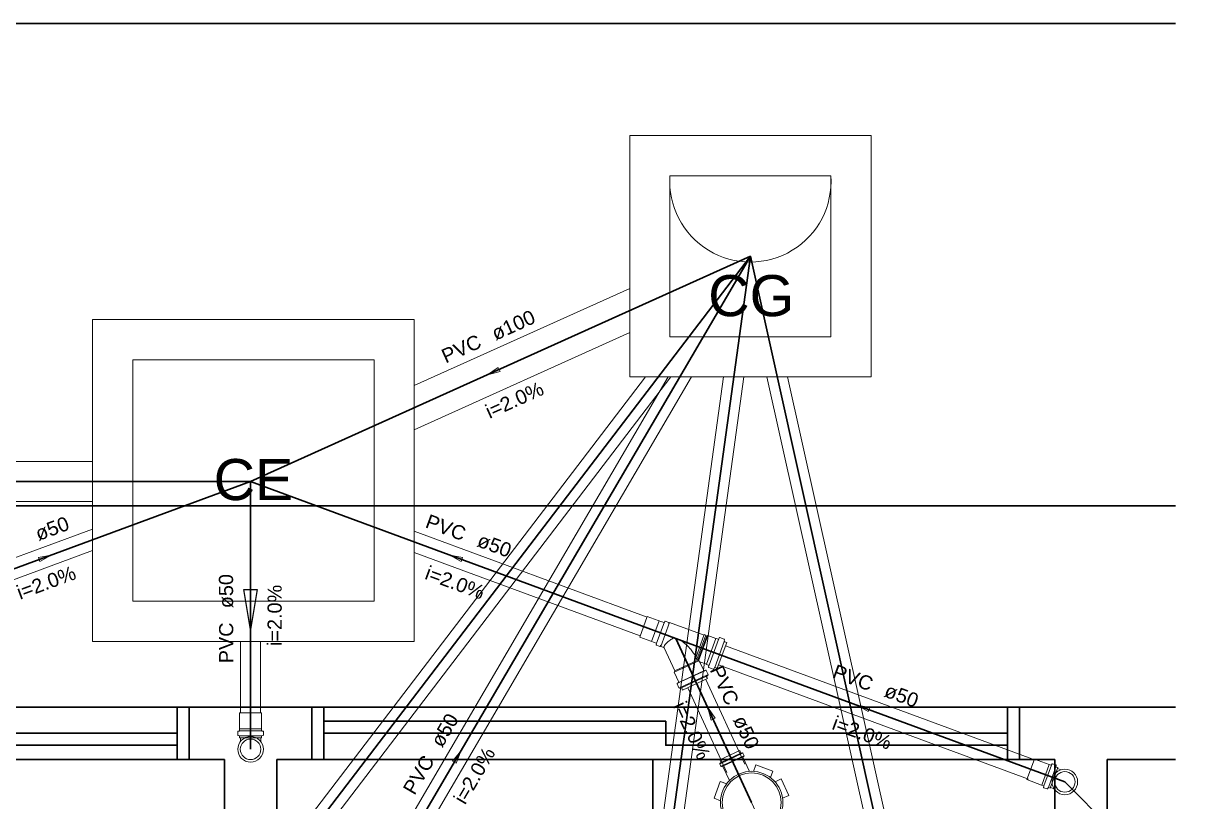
# Model space of a CAD drawing. Header units: inches. Extents: x -27 to 114, y -35 to 60.
# Drawn here: x 51.783 to 54.686, y -27.856 to -25.921 of the extents above; entities that cross this region are included whole.
import ezdxf

# ---------------------------------------------------------------- set-up
doc = ezdxf.new("R2010")
doc.units = ezdxf.units.IN
doc.header["$LTSCALE"] = 10
doc.header["$MEASUREMENT"] = 0
doc.linetypes.add('Dashed', pattern=[0.75, 0.5, -0.25])
for name, color, linetype, lineweight in [('CV-Sentido tubo', 8, 'Continuous', 20), ('CV-Seção tubo', 160, 'Continuous', 20), ('CV-Textos tubo', 7, 'Continuous', 20), ('CV-Tubos detalhe', 6, 'Continuous', 30), ('Simbolos', 160, 'Continuous', 20), ('Simbolos_int', 5, 'Continuous', 5), ('TQ-Indicação coluna', 5, 'Continuous', 20), ('TQ-Sentido tubo', 8, 'Continuous', 20), ('TQ-Seção tubo', 160, 'Continuous', 20), ('TQ-Textos tubo', 7, 'Continuous', 20), ('TQ-Tubos', 6, 'Continuous', 30), ('TQ-Tubos detalhe', 6, 'Continuous', 30), ('xeixo', 3, 'Continuous', 20), ('xjanela-porta', 253, 'Continuous', 30), ('xparede', 7, 'Continuous', 30), ('xpiso', 4, 'Continuous', 30)]:
    doc.layers.add(name, color=color, linetype=linetype, lineweight=lineweight)
doc.styles.add('Arial', font='arial.ttf')
doc.dimstyles.get("Standard").update_dxf_attribs({"dimtxt": 0.18, "dimasz": 0.18, "dimexe": 0.18, "dimexo": 0.0625, "dimgap": 0.09, "dimtad": 0, "dimtih": 1, "dimtoh": 1, "dimdec": 4, "dimzin": 0, "dimdsep": 46, "dimtxsty": 'Standard', "dimcen": 0.09, "dimadec": 0, "dimazin": 0, "dimtfac": 1, "dimtdec": 4, "dimtofl": 0, "dimtmove": 0, "dimatfit": 3, "dimfxl": 0, "dimtolj": 1, "dimtzin": 0, "dimarcsym": 0})

# ---------------------------------------------------------------- blocks, each defined once
blk = doc.blocks.new('_Closed')
at = {"color": 0, "linetype": 'ByBlock', "lineweight": -2}
for p, q in [((-1, 0.166667), (0, 0)), ((-1, 0.166667), (-1, -0.166667)), ((0, 0), (-1, -0.166667)), ((0, 0), (-1, 0))]:
    blk.add_line(p, q, dxfattribs=at)

msp = doc.modelspace()

# ---------------------------------------------------------------- linework, layer by layer
at = {"layer": 'CV-Seção tubo'}
for p, q in [((52.3236, -27.4576), (52.3236, -27.6356)), ((52.3736, -27.4576), (52.3736, -27.6356))]:
    msp.add_line(p, q, dxfattribs=at)
at = {"layer": 'CV-Tubos detalhe'}
msp.add_line((52.3486, -27.0601), (52.3486, -27.7261), dxfattribs=at)
at = {"layer": 'Simbolos'}
for p, q in [((53.3717, -27.4093), (53.3351, -27.3958)), ((53.3719, -27.4093), (53.3717, -27.4093)), ((53.3764, -27.411), (53.3719, -27.4093)), ((53.3789, -27.4079), (53.3777, -27.4104)), ((53.3883, -27.4106), (53.3801, -27.4075)), ((53.389, -27.4116), (53.3886, -27.4147)), ((53.4763, -27.4423), (53.3905, -27.4106)), ((53.3528, -27.4604), (53.3163, -27.4469)), ((53.3575, -27.4621), (53.3531, -27.4605)), ((53.4763, -27.4423), (53.477, -27.4406)), ((53.4805, -27.4419), (53.477, -27.4406)), ((53.4801, -27.4436), (53.4805, -27.4419)), ((53.4831, -27.4448), (53.4801, -27.4436)), ((53.486, -27.4434), (53.4831, -27.4448)), ((53.5057, -27.4507), (53.486, -27.4434)), ((53.5061, -27.4506), (53.5057, -27.4507)), ((53.5114, -27.4525), (53.5061, -27.4506)), ((53.5328, -27.4604), (53.5091, -27.5247)), ((53.5143, -27.4491), (53.513, -27.452)), ((53.5263, -27.4521), (53.5159, -27.4483)), ((53.5271, -27.4535), (53.5267, -27.4574)), ((53.5328, -27.4604), (53.5276, -27.4585)), ((53.3574, -27.4661), (53.3581, -27.4634)), ((53.3663, -27.4702), (53.3581, -27.4671)), ((53.3675, -27.4698), (53.3692, -27.4672)), ((53.376, -27.4729), (53.3685, -27.4701)), ((53.4034, -27.531), (53.377, -27.4738)), ((53.4021, -27.5343), (53.4632, -27.5061)), ((53.4582, -27.503), (53.4556, -27.4985)), ((53.4754, -27.5301), (53.4667, -27.5109)), ((53.4822, -27.5145), (53.4684, -27.5094)), ((53.4823, -27.5148), (53.4822, -27.5145)), ((53.4877, -27.5168), (53.4823, -27.5148)), ((53.4877, -27.5213), (53.4886, -27.5182)), ((53.4021, -27.5343), (53.4034, -27.531)), ((53.4134, -27.5587), (53.4021, -27.5343)), ((53.4802, -27.53), (53.4103, -27.562)), ((53.4823, -27.5446), (53.4202, -27.5734)), ((53.4801, -27.5294), (53.477, -27.5307)), ((53.4863, -27.5403), (53.4817, -27.5303)), ((53.4849, -27.5504), (53.4827, -27.5456)), ((53.486, -27.5417), (53.483, -27.5441)), ((53.4987, -27.5267), (53.4884, -27.5229)), ((53.5003, -27.5262), (53.5025, -27.523)), ((53.5091, -27.5247), (53.5039, -27.5228)), ((53.414, -27.5736), (53.4094, -27.5636)), ((53.4101, -27.562), (53.4128, -27.5603)), ((53.4154, -27.5741), (53.4193, -27.5736)), ((53.4229, -27.5792), (53.4207, -27.5741)), ((53.4849, -27.5504), (53.4229, -27.5792)), ((52.3214, -27.6746), (52.3214, -27.6356)), ((52.3758, -27.6746), (52.3759, -27.6356)), ((52.3169, -27.6906), (52.3169, -27.6818)), ((52.3176, -27.6808), (52.3204, -27.6806)), ((52.3176, -27.6916), (52.3206, -27.6923)), ((52.3213, -27.6976), (52.3214, -27.6933)), ((52.3214, -27.6748), (52.3214, -27.6746)), ((52.3214, -27.6796), (52.3214, -27.6748)), ((52.3759, -27.6748), (52.3758, -27.6746)), ((52.3759, -27.6796), (52.3759, -27.6748)), ((52.3759, -27.6976), (52.3759, -27.6933)), ((52.3796, -27.6916), (52.3766, -27.6923)), ((52.3796, -27.6808), (52.3769, -27.6806)), ((52.3804, -27.6906), (52.3804, -27.6818)), ((52.3759, -27.6976), (52.3213, -27.6976)), ((52.3234, -27.6976), (52.3234, -27.7067)), ((52.3739, -27.6976), (52.3739, -27.7067)), ((54.3347, -27.7637), (54.2981, -27.7502)), ((54.3349, -27.7638), (54.3347, -27.7637)), ((54.3394, -27.7654), (54.3349, -27.7638)), ((54.3374, -27.8228), (54.3563, -27.7716)), ((54.3419, -27.7623), (54.3407, -27.7648)), ((54.3513, -27.765), (54.3431, -27.762)), ((54.352, -27.7661), (54.3516, -27.7691)), ((54.3563, -27.7716), (54.3523, -27.7702)), ((54.3556, -27.7735), (54.3642, -27.7767)), ((54.3159, -27.8148), (54.2793, -27.8013)), ((54.3161, -27.8149), (54.3159, -27.8148)), ((54.3205, -27.8166), (54.3161, -27.8149)), ((54.3204, -27.8205), (54.3211, -27.8178)), ((54.3293, -27.8246), (54.3211, -27.8216)), ((54.3305, -27.8242), (54.3322, -27.8217)), ((54.3374, -27.8228), (54.3334, -27.8213)), ((54.3381, -27.8209), (54.3467, -27.8241))]:
    msp.add_line(p, q, dxfattribs=at)
at = {"layer": 'Simbolos', "linetype": 'Continuous'}
for points in [[(53.2916, -26.8001), (53.8916, -26.8001), (53.8916, -26.2001), (53.2916, -26.2001), (53.2916, -26.8001)], [(51.9556, -27.4576), (52.7556, -27.4576), (52.7556, -26.6576), (51.9556, -26.6576), (51.9556, -27.4576)]]:
    msp.add_lwpolyline(points, close=True, dxfattribs=at)
at = {"layer": 'Simbolos'}
for centre, radius, start, end in [((53.3767, -27.4101), 0.001, 249.752, 334.752), ((53.3797, -27.4085), 0.001, 69.752, 154.7515), ((53.3879, -27.4115), 0.001, 354.752, 69.752), ((53.3896, -27.4148), 0.001, 174.7515, 209.8348), ((53.3572, -27.4631), 0.001, 344.752, 69.752), ((53.4227, -27.5003), 0.0551, 123.5945, 138.1875), ((53.4416, -27.5291), 0.0896, 117.5955, 123.5945), ((53.4028, -27.4583), 0.00913, 71.829, 106.7345), ((53.3858, -27.5099), 0.0634, 52.257, 71.829), ((53.3405, -27.5685), 0.1375, 42.364, 52.257), ((53.5119, -27.4514), 0.00125, 249.746, 334.746), ((53.5155, -27.4495), 0.00125, 69.746, 154.7465), ((53.5258, -27.4533), 0.00125, 354.746, 69.746), ((53.5281, -27.4573), 0.00125, 174.7468, 249.746), ((53.3584, -27.4662), 0.001, 164.7515, 249.752), ((53.3666, -27.4692), 0.001, 249.752, 324.752), ((53.3701, -27.4678), 0.001, 110.1776, 144.7515), ((53.405, -27.4847), 0.0315, 138.1875, 157.9375), ((53.3754, -27.4746), 0.00187, 24.746, 69.747), ((53.2212, -27.6441), 0.2777, 32.118, 37.255), ((53.2212, -27.6441), 0.2777, 30.296, 31.069), ((53.3087, -27.657), 0.216, 42.924, 45.156), ((53.4679, -27.5106), 0.00125, 69.746, 204.747), ((53.4873, -27.518), 0.00125, 344.747, 69.746), ((53.4767, -27.5295), 0.00125, 204.746, 289.747), ((53.4807, -27.5307), 0.00125, 24.747, 109.7466), ((53.4839, -27.5452), 0.00125, 129.7462, 204.747), ((53.4853, -27.5407), 0.00125, 309.746, 24.747), ((53.4888, -27.5217), 0.00125, 164.7465, 249.746), ((53.4992, -27.5256), 0.00125, 249.746, 324.747), ((53.5035, -27.5239), 0.00125, 69.746, 144.7462), ((53.4107, -27.563), 0.00125, 119.7465, 204.746), ((53.4124, -27.5593), 0.00125, 299.746, 24.746), ((53.4153, -27.573), 0.00125, 204.747, 279.746), ((53.4195, -27.5747), 0.00125, 24.746, 99.7465), ((52.3179, -27.6818), 0.001, 94.9953, 179.9948), ((52.3179, -27.6906), 0.001, 179.9948, 254.9948), ((52.3204, -27.6796), 0.001, 274.9948, 359.9948), ((52.3204, -27.6933), 0.001, 359.9948, 74.9952), ((52.3769, -27.6796), 0.001, 179.9948, 264.9948), ((52.3769, -27.6933), 0.001, 104.9953, 179.9948), ((52.3794, -27.6818), 0.001, 359.9948, 84.9953), ((52.3794, -27.6906), 0.001, 284.9948, 359.9948), ((54.3398, -27.7645), 0.001, 249.752, 334.752), ((54.3427, -27.7629), 0.001, 69.752, 154.7515), ((54.3509, -27.7659), 0.001, 354.752, 69.752), ((54.3527, -27.7692), 0.001, 174.7515, 249.752), ((54.3214, -27.8206), 0.001, 164.7515, 249.752), ((54.3202, -27.8175), 0.001, 344.752, 69.752), ((54.3297, -27.8236), 0.001, 249.752, 324.752), ((54.3331, -27.8222), 0.001, 69.752, 144.7515)]:
    msp.add_arc(centre, radius, start, end, dxfattribs=at)
at = {"layer": 'Simbolos_int'}
for p, q in [((53.3163, -27.4469), (53.3351, -27.3958)), ((53.3457, -27.4577), (53.3645, -27.4066)), ((53.3582, -27.4624), (53.3771, -27.4113)), ((53.3905, -27.4106), (53.3685, -27.4701)), ((53.477, -27.4406), (53.4555, -27.4988)), ((53.4805, -27.4419), (53.458, -27.5029)), ((53.4612, -27.5043), (53.4831, -27.4448)), ((53.4629, -27.506), (53.486, -27.4434)), ((53.4822, -27.5145), (53.5057, -27.4507)), ((53.5126, -27.453), (53.4889, -27.5172)), ((53.5267, -27.4582), (53.503, -27.5224)), ((53.4612, -27.5043), (53.4034, -27.531)), ((53.4761, -27.5311), (53.4138, -27.5596)), ((53.4853, -27.5407), (53.4153, -27.573)), ((52.3759, -27.6356), (52.3214, -27.6356)), ((52.3759, -27.6926), (52.3213, -27.6926)), ((52.3759, -27.6748), (52.3214, -27.6748)), ((52.3759, -27.6803), (52.3214, -27.6803)), ((54.2793, -27.8013), (54.2981, -27.7502)), ((54.3161, -27.8149), (54.3349, -27.7638)), ((54.3212, -27.8168), (54.3401, -27.7657)), ((54.3327, -27.8211), (54.3516, -27.7699))]:
    msp.add_line(p, q, dxfattribs=at)
at = {"layer": 'Simbolos_int', "linetype": 'Dashed'}
for points in [[(53.3916, -26.7001), (53.7916, -26.7001), (53.7916, -26.3001), (53.3916, -26.3001), (53.3916, -26.7001)], [(52.0556, -27.3576), (52.6556, -27.3576), (52.6556, -26.7576), (52.0556, -26.7576), (52.0556, -27.3576)]]:
    msp.add_lwpolyline(points, close=True, dxfattribs=at)
msp.add_arc((53.5916, -26.3141), 0.2005, 176.017, 3.9827, dxfattribs=at)
at = {"layer": 'TQ-Indicação coluna'}
msp.add_line((54.3736, -27.8071), (54.6865, -28.1199), dxfattribs=at)
for centre, radius in [((52.3486, -27.7261), 0.0318), ((52.3486, -27.7261), 0.0255), ((54.3736, -27.8071), 0.0318), ((54.3736, -27.8071), 0.0255)]:
    msp.add_circle(centre, radius, dxfattribs=at)
at = {"layer": 'TQ-Sentido tubo'}
for points in [[(52.9668, -26.7815), (53.0023, -26.7656)], [(51.823, -27.2539), (51.7866, -27.2674)], [(52.8742, -27.2539), (52.9107, -27.2674)], [(53.8867, -27.6274), (53.9232, -27.6409)], [(53.499, -27.6512), (53.5153, -27.6865)], [(52.8553, -27.7581), (52.8357, -27.7916)]]:
    msp.add_lwpolyline(points, dxfattribs=at)
at = {"layer": 'TQ-Seção tubo'}
for p, q in [((53.2916, -26.5804), (52.7556, -26.8219)), ((53.2916, -26.6901), (52.7556, -26.9316)), ((50.3597, -30.6896), (53.331, -26.8001)), ((50.3995, -30.7199), (53.3939, -26.8001)), ((52.1463, -28.9198), (53.387, -26.8001)), ((52.1895, -28.9451), (53.445, -26.8001)), ((53.1489, -29.5272), (53.525, -26.8001)), ((53.1984, -29.534), (53.5755, -26.8001)), ((54.3295, -29.9317), (53.6327, -26.8001)), ((54.3783, -29.9208), (53.684, -26.8001)), ((51.9556, -27.0101), (43.4206, -27.0101)), ((51.9556, -27.1101), (43.4206, -27.1101)), ((51.3626, -27.3972), (51.9556, -27.1784)), ((53.3346, -27.3972), (52.7556, -27.1836)), ((51.3799, -27.4441), (51.9556, -27.2317)), ((53.3173, -27.4441), (52.7556, -27.2369)), ((54.3003, -27.7534), (53.5296, -27.4691)), ((54.283, -27.8003), (53.5123, -27.516)), ((53.5327, -27.7839), (53.4356, -27.5733)), ((53.5781, -27.7629), (53.481, -27.5522)), ((53.5156, -27.7523), (53.5653, -27.7294)), ((53.5156, -27.7523), (53.5186, -27.7586)), ((53.5722, -27.736), (53.5162, -27.7618)), ((53.5682, -27.7357), (53.5186, -27.7586)), ((53.5751, -27.7423), (53.5191, -27.7681)), ((53.5725, -27.7449), (53.5228, -27.7679)), ((53.5653, -27.7294), (53.5682, -27.7357)), ((53.5682, -27.7357), (53.572, -27.7351)), ((53.5729, -27.7458), (53.5891, -27.7809)), ((53.5731, -27.7356), (53.576, -27.7419)), ((53.5733, -27.7445), (53.5756, -27.7432)), ((53.5153, -27.7623), (53.5182, -27.7685)), ((53.5186, -27.7586), (53.5156, -27.7611)), ((53.522, -27.7682), (53.5195, -27.7691)), ((53.5232, -27.7687), (53.5394, -27.8038)), ((53.6053, -27.7648), (53.5993, -27.7809)), ((53.6475, -27.7804), (53.6053, -27.7648)), ((53.6475, -27.7804), (53.6415, -27.7964)), ((53.5166, -27.8057), (53.5011, -27.8479)), ((53.5166, -27.8057), (53.5327, -27.8116)), ((53.6684, -27.7997), (53.6528, -27.8068)), ((53.6872, -27.8405), (53.6684, -27.7997)), ((53.5011, -27.8479), (53.5171, -27.8538)), ((53.6872, -27.8405), (53.6717, -27.8477))]:
    msp.add_line(p, q, dxfattribs=at)
for radius in [0.0777, 0.0735]:
    msp.add_circle((53.5947, -27.8584), radius, dxfattribs=at)
for centre, start, end in [((53.5688, -27.7346), 204.7578, 279.7578), ((53.5722, -27.736), 24.7578, 99.7578), ((53.5738, -27.7454), 119.7578, 204.7578), ((53.5751, -27.7423), 299.7578, 24.7578), ((53.5162, -27.7618), 129.7578, 204.7578), ((53.5173, -27.7583), 309.7578, 24.7578), ((53.5191, -27.7681), 204.7578, 289.7578), ((53.5223, -27.7691), 24.7578, 109.7578)]:
    msp.add_arc(centre, 0.001, start, end, dxfattribs=at)
at = {"layer": 'TQ-Tubos'}
for p, q in [((53.5916, -26.5001), (52.3486, -27.0601)), ((52.3486, -27.0601), (43.3706, -27.0601))]:
    msp.add_line(p, q, dxfattribs=at)
at = {"layer": 'TQ-Tubos detalhe'}
for p, q in [((50.3236, -30.7781), (53.5916, -26.5001)), ((52.1154, -29.0222), (53.5916, -26.5001)), ((53.0931, -30.1146), (53.5916, -26.5001)), ((54.3736, -30.0146), (53.5916, -26.5001)), ((51.2907, -27.4503), (52.3486, -27.0601)), ((53.4065, -27.4503), (52.3486, -27.0601)), ((54.3736, -27.8071), (53.4065, -27.4503)), ((53.5946, -27.8586), (53.4065, -27.4503))]:
    msp.add_line(p, q, dxfattribs=at)
at = {"layer": 'xeixo'}
for p, q in [((50.3236, -30.7776), (53.5916, -26.5001)), ((53.5916, -26.5001), (51.9551, -29.2961)), ((53.5916, -26.5001), (52.3486, -27.0601)), ((53.5916, -26.5001), (53.0931, -30.1146)), ((54.3736, -30.0146), (53.5916, -26.5001)), ((52.3486, -27.0601), (50.0486, -27.0601)), ((52.3486, -27.0601), (50.3236, -27.8071)), ((54.3736, -27.8071), (52.3486, -27.0601)), ((52.3486, -27.7261), (52.3486, -27.0601)), ((53.4066, -27.4506), (53.9881, -28.7126))]:
    msp.add_line(p, q, dxfattribs=at)
at = {"layer": 'xjanela-porta'}
for p, q in [((52.1661, -27.6211), (50.4661, -27.6211)), ((54.2311, -27.6211), (52.5311, -27.6211)), ((52.1661, -27.7511), (50.4661, -27.7511)), ((54.2311, -27.7511), (52.5311, -27.7511))]:
    msp.add_line(p, q, dxfattribs=at)
for points in [[(52.1961, -27.6211), (52.1661, -27.6211), (52.1661, -27.7511), (52.1961, -27.7511)], [(52.5011, -27.7511), (52.5311, -27.7511), (52.5311, -27.6211), (52.5011, -27.6211)], [(54.2611, -27.6211), (54.2311, -27.6211), (54.2311, -27.7511), (54.2611, -27.7511)]]:
    msp.add_lwpolyline(points, dxfattribs=at)
for points in [[(53.3811, -27.6561), (52.5311, -27.6561), (52.5311, -27.6861), (53.3811, -27.6861), (53.3811, -27.6561), (53.3811, -27.6561)], [(52.1661, -27.6861), (51.3161, -27.6861), (51.3161, -27.7161), (52.1661, -27.7161), (52.1661, -27.6861), (52.1661, -27.6861)], [(54.2311, -27.6861), (53.3811, -27.6861), (53.3811, -27.7161), (54.2311, -27.7161), (54.2311, -27.6861), (54.2311, -27.6861)]]:
    msp.add_lwpolyline(points, close=True, dxfattribs=at)
at = {"layer": 'xparede'}
for p, q in [((52.1961, -27.6211), (52.5011, -27.6211)), ((52.1961, -27.7511), (52.1961, -27.6211)), ((52.5011, -27.7511), (52.5011, -27.6211)), ((54.2611, -27.6211), (54.6486, -27.6211)), ((54.2611, -27.7511), (54.2611, -27.6211)), ((52.1961, -27.7511), (52.2836, -27.7511)), ((52.2836, -27.7511), (52.2836, -32.0561)), ((52.4136, -27.7511), (52.5011, -27.7511)), ((52.4136, -27.7511), (52.4136, -32.0561)), ((54.2611, -27.7511), (54.3486, -27.7511)), ((54.3486, -27.7511), (54.3486, -29.1511)), ((54.4786, -27.7511), (54.4786, -32.0561)), ((54.6486, -27.7511), (54.4786, -27.7511))]:
    msp.add_line(p, q, dxfattribs=at)
at = {"layer": 'xpiso'}
for p, q in [((54.6486, -25.9211), (50.0486, -25.9211)), ((54.6486, -27.1211), (50.0486, -27.1211)), ((53.3486, -29.1511), (53.3486, -27.7511))]:
    msp.add_line(p, q, dxfattribs=at)

# ---------------------------------------------------------------- block references
at = {"layer": 'TQ-Sentido tubo'}
for p, xscale, yscale, zscale, rotation in [((52.9379, -26.7946), 0.03170202377217075, 0.03170202377217075, 0.03170202377217075, 204.2592061756174), ((51.8528, -27.243), 0.03170202377216754, 0.03170202377216754, 0.03170202377216754, 20.2449034322935), ((52.8444, -27.243), 0.03170202377216754, 0.03170202377216754, 0.03170202377216754, 159.7550965677065), ((53.4858, -27.6224), 0.03170202377216282, 0.03170202377216282, 0.03170202377216282, 114.7227069597064), ((53.8569, -27.6165), 0.03170202377216771, 0.03170202377216771, 0.03170202377216771, 159.7550965677614), ((52.8713, -27.7307), 0.03170202377216751, 0.03170202377216751, 0.03170202377216751, 59.64863707855665)]:
    msp.add_blockref('_Closed', p, dxfattribs=dict(at, xscale=xscale, yscale=yscale, zscale=zscale, rotation=rotation))

# ---------------------------------------------------------------- texts
at = {"layer": 'CV-Textos tubo', "char_height": 0.0353, "rotation": 90, "line_spacing_factor": 0.798, "style": 'Arial'}
for s, insert, width, attachment_point in [('ø50', (52.306, -27.3753), 0.092387, 7), ('i=2.0%', (52.4265, -27.3931), 0.165669, 8), ('PVC', (52.306, -27.4108), 0.110446, 9)]:
    msp.add_mtext(s, dxfattribs=dict(at, insert=insert, width=width, attachment_point=attachment_point))
at = {"layer": 'Simbolos', "char_height": 0.10214, "attachment_point": 7, "line_spacing_factor": 0.798, "style": 'Arial'}
for s, insert, width in [('CG', (53.4866, -26.6506), 0.234743), ('CE', (52.2566, -27.1079), 0.217921)]:
    msp.add_mtext(s, dxfattribs=dict(at, insert=insert, width=width))
at = {"layer": 'TQ-Textos tubo', "char_height": 0.0353, "line_spacing_factor": 0.798, "style": 'Arial'}
for s, insert, width, attachment_point, rotation in [('ø100', (52.9583, -26.7112), 0.122223, 7, 24.2527), ('PVC', (52.9263, -26.7257), 0.110446, 9, 24.2527), ('i=2.0%', (53.0123, -26.874), 0.165669, 8, 24.2527), ('PVC', (52.8756, -27.2091), 0.110446, 9, 339.7515), ('ø50', (51.8216, -27.2091), 0.092387, 7, 20.2485), ('ø50', (52.9089, -27.2214), 0.092387, 7, 339.7515), ('i=2.0%', (51.8466, -27.3284), 0.165669, 8, 20.2485), ('i=2.0%', (52.8506, -27.3284), 0.165669, 8, 339.7515), ('PVC', (53.5319, -27.6204), 0.110446, 9, 294.7392), ('PVC', (53.8881, -27.5826), 0.110446, 9, 339.7515), ('ø50', (53.9214, -27.5949), 0.092387, 7, 339.7515), ('i=2.0%', (53.4297, -27.6869), 0.165669, 8, 294.7392), ('ø50', (52.8256, -27.7244), 0.092387, 7, 59.6595), ('ø50', (53.5467, -27.6527), 0.092387, 7, 294.7392), ('i=2.0%', (53.8631, -27.7019), 0.165669, 8, 339.7515), ('PVC', (52.8078, -27.7549), 0.110446, 9, 59.6595), ('i=2.0%', (52.9208, -27.8004), 0.165669, 8, 59.6595)]:
    msp.add_mtext(s, dxfattribs=dict(at, insert=insert, width=width, attachment_point=attachment_point, rotation=rotation))

# ---------------------------------------------------------------- leaders
at = {"layer": 'CV-Sentido tubo'}
msp.add_leader([(52.3486, -27.4284), (52.3486, -27.3578)], dimstyle='Standard', override={"dimasz": 0.1, "dimldrblk": 'Closed'}, dxfattribs=at)

doc.saveas('drawing.dxf')
